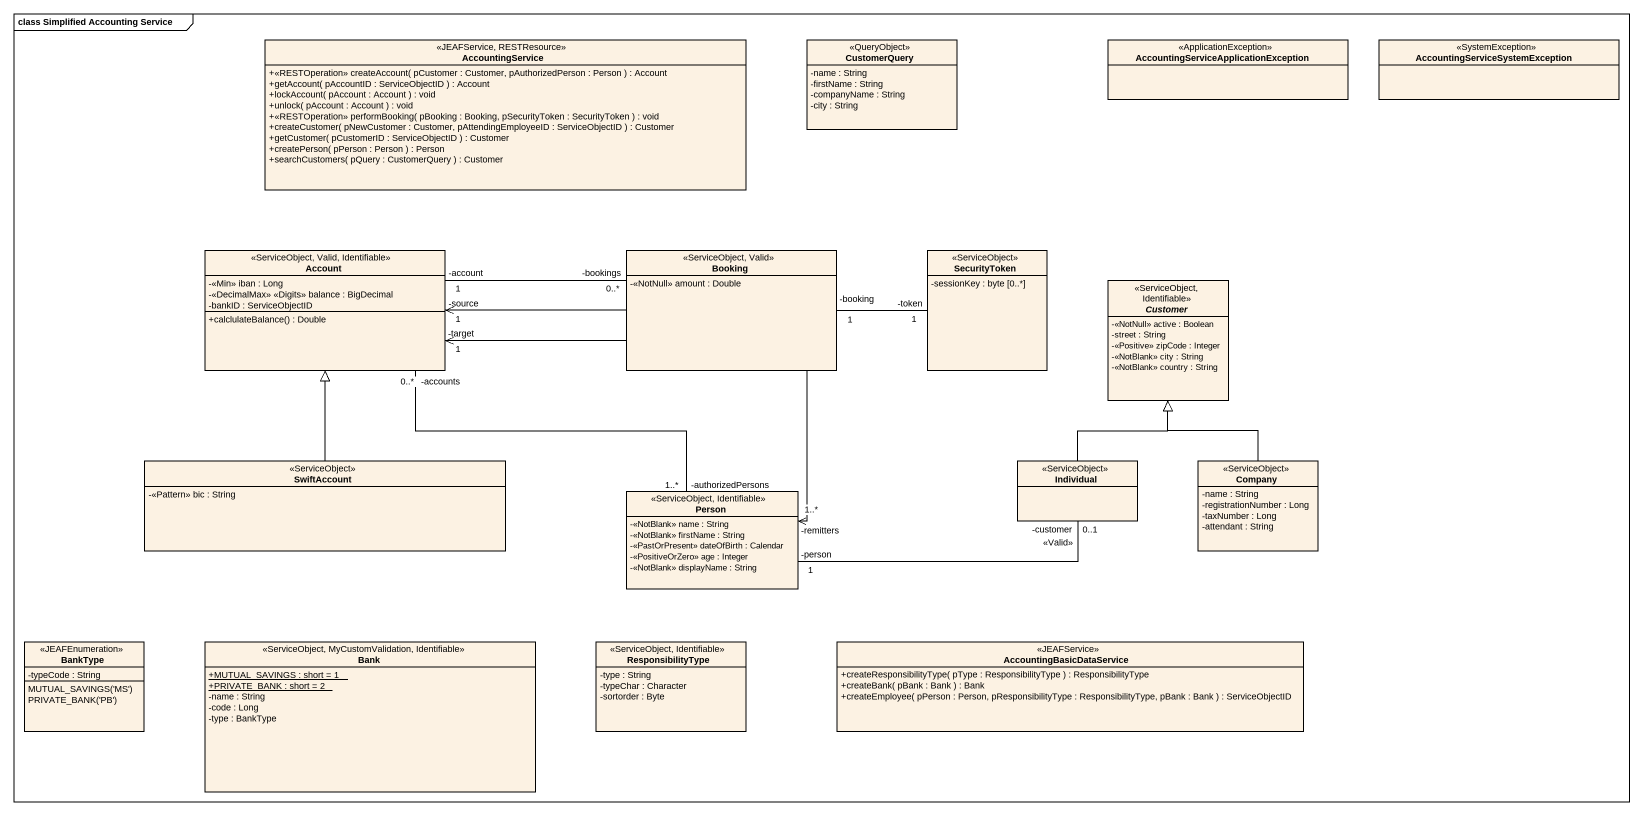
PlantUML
@startuml
mainframe class Simplified Accounting Service
hide circle
hide empty members
skinparam classAttributeIconSize 0
interface AccountingService <<JEAFService, RESTResource>> {
  +<<RESTOperation>> createAccount( pCustomer : Customer, pAuthorizedPerson : Person ) : Account
  +getAccount( pAccountID : ServiceObjectID ) : Account
  +lockAccount( pAccount : Account ) : void
  +unlock( pAccount : Account ) : void
  +<<RESTOperation>> performBooking( pBooking : Booking, pSecurityToken : SecurityToken ) : void
  +createCustomer( pNewCustomer : Customer, pAttendingEmployeeID : ServiceObjectID ) : Customer
  +getCustomer( pCustomerID : ServiceObjectID ) : Customer
  +createPerson( pPerson : Person ) : Person
  +searchCustomers( pQuery : CustomerQuery ) : Customer
}
class CustomerQuery <<QueryObject>> {
  -name : String
  -firstName : String
  -companyName : String
  -city : String
}
class "AccountingServiceApplicationException" as AccountingServiceApplication <<ApplicationException>>
class "AccountingServiceSystemException" as AccountingServiceSystemExcep <<SystemException>>
class Account <<ServiceObject, Valid, Identifiable>> {
  -<<Min>> iban : Long
  -<<DecimalMax>> <<Digits>> balance : BigDecimal
  -bankID : ServiceObjectID
  +calclulateBalance() : Double
}
class Booking <<ServiceObject, Valid>> {
  -<<NotNull>> amount : Double
}
class SecurityToken <<ServiceObject>> {
  -sessionKey : byte [0..*]
}
abstract class Customer <<ServiceObject, Identifiable>> {
  -<<NotNull>> active : Boolean
  -street : String
  -<<Positive>> zipCode : Integer
  -<<NotBlank>> city : String
  -<<NotBlank>> country : String
}
class SwiftAccount <<ServiceObject>> {
  -<<Pattern>> bic : String
}
class Individual <<ServiceObject>>
class Company <<ServiceObject>> {
  -name : String
  -registrationNumber : Long
  -taxNumber : Long
  -attendant : String
}
class "Person" as Person_ <<ServiceObject, Identifiable>> {
  -<<NotBlank>> name : String
  -<<NotBlank>> firstName : String
  -<<PastOrPresent>> dateOfBirth : Calendar
  -<<PositiveOrZero>> age : Integer
  -<<NotBlank>> displayName : String
}
enum BankType <<JEAFEnumeration>> {
  -typeCode : String
  {field} MUTUAL_SAVINGS('MS')
  {field} PRIVATE_BANK('PB')
}
class Bank <<ServiceObject, MyCustomValidation, Identifiable>> {
  {static} +MUTUAL_SAVINGS : short = 1
  {static} +PRIVATE_BANK : short = 2
  -name : String
  -code : Long
  -type : BankType
}
class ResponsibilityType <<ServiceObject, Identifiable>> {
  -type : String
  -typeChar : Character
  -sortorder : Byte
}
interface AccountingBasicDataService <<JEAFService>> {
  +createResponsibilityType( pType : ResponsibilityType ) : ResponsibilityType
  +createBank( pBank : Bank ) : Bank
  +createEmployee( pPerson : Person, pResponsibilityType : ResponsibilityType, pBank : Bank ) : ServiceObjectID
}
Account "-account\n1" -right- "-bookings\n0..*" Booking
Account "-accounts\n0..*" -right- "-authorizedPersons\n1..*" Person_
Booking -left-> "-source\n1" Account
Booking -left-> "-target\n1" Account
Booking "-booking\n1" -right- "-token\n1" SecurityToken
Booking --> "-remitters\n1..*" Person_
SwiftAccount -up-|> Account
Individual -up-|> Customer
Individual "-customer\n<<Valid>>\n0..1" -left- "-person\n1" Person_
Company -up-|> Customer
@enduml
